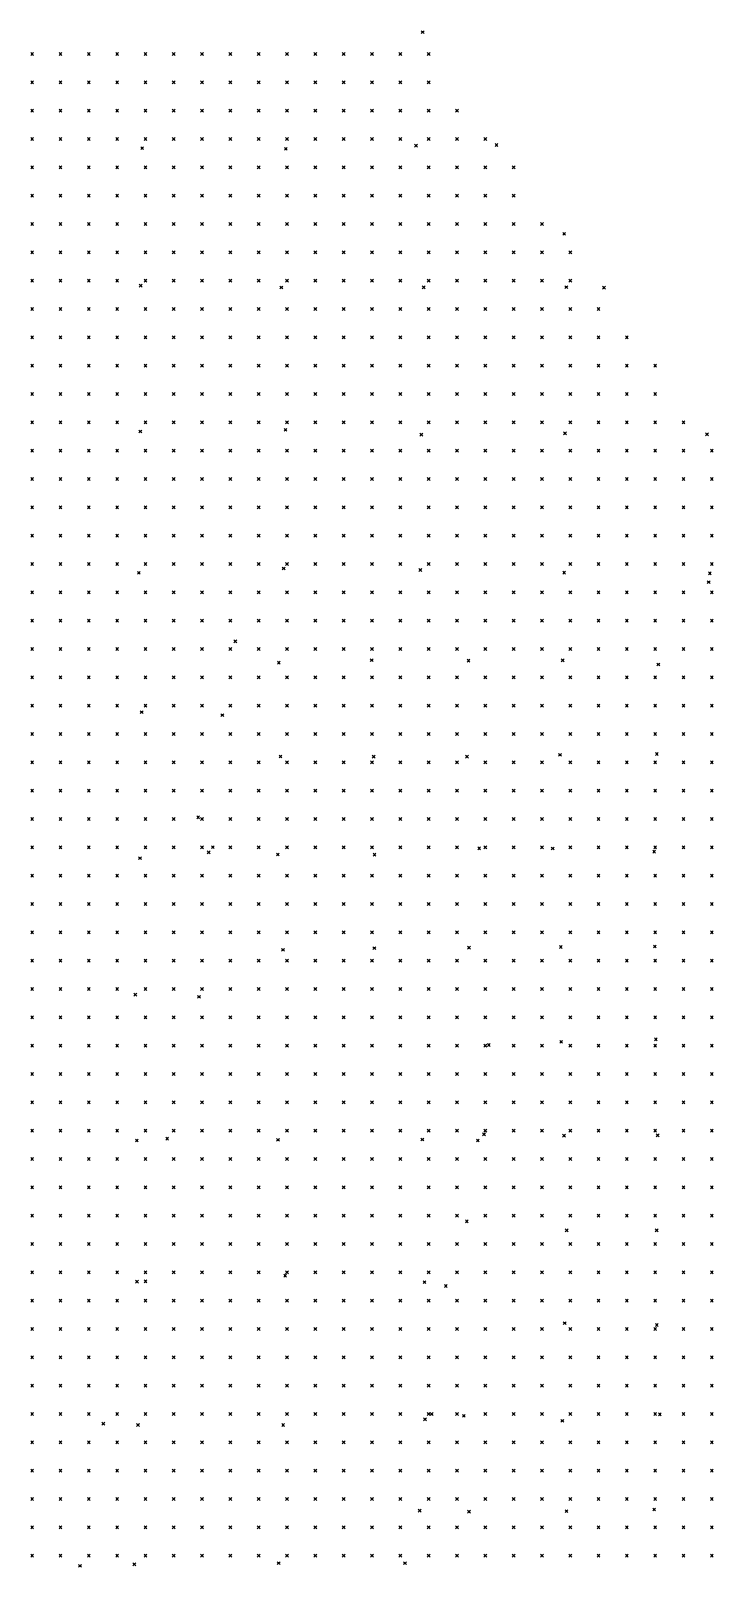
# Model space of a CAD drawing. Header units: metres. Extents: x 441556 to 446409, y 432338 to 461058.
# Drawn here: x 445396.2 to 445468.5, y 434774.3 to 434937 of the extents above; entities that cross this region are included whole.
import ezdxf

# ---------------------------------------------------------------- set-up
doc = ezdxf.new("R2010")
doc.units = ezdxf.units.M
doc.header["$MEASUREMENT"] = 0
doc.header["$PDMODE"] = 35
doc.header["$PDSIZE"] = 0.15
doc.layers.add('DTM-NOK-RevN_LIDAR_co_lidar', color=91, linetype='Continuous', lineweight=0)
doc.layers.add('DTM-NOK-RevN_RTK', color=32, linetype='Continuous', lineweight=0)

msp = doc.modelspace()

# ---------------------------------------------------------------- linework, layer by layer
at = {"layer": 'DTM-NOK-RevN_LIDAR_co_lidar'}
for p in [(445396.396, 434934.534, 321.582), (445399.396, 434934.534, 321.627), (445402.395, 434934.534, 321.685), (445405.394, 434934.534, 321.732), (445408.394, 434934.534, 321.755), (445411.393, 434934.534, 321.771), (445414.393, 434934.534, 321.799), (445417.392, 434934.534, 321.833), (445420.391, 434934.534, 321.899), (445423.391, 434934.534, 321.98), (445426.39, 434934.534, 322.027), (445429.39, 434934.534, 322.076), (445432.389, 434934.534, 322.158), (445435.388, 434934.534, 322.264), (445438.388, 434934.534, 322.332), (445396.396, 434931.534, 321.552), (445399.396, 434931.534, 321.585), (445402.395, 434931.534, 321.611), (445405.394, 434931.534, 321.652), (445408.394, 434931.534, 321.686), (445411.393, 434931.534, 321.738), (445414.393, 434931.534, 321.793), (445417.392, 434931.534, 321.861), (445420.391, 434931.534, 321.938), (445423.391, 434931.534, 322.008), (445426.39, 434931.534, 322.073), (445429.39, 434931.534, 322.122), (445432.389, 434931.534, 322.183), (445435.388, 434931.534, 322.248), (445438.388, 434931.534, 322.277), (445396.396, 434928.535, 321.479), (445399.396, 434928.535, 321.539), (445402.395, 434928.535, 321.585), (445405.394, 434928.535, 321.663), (445408.394, 434928.535, 321.719), (445411.393, 434928.535, 321.773), (445414.393, 434928.535, 321.861), (445417.392, 434928.535, 321.925), (445420.391, 434928.535, 321.985), (445423.391, 434928.535, 322.017), (445426.39, 434928.535, 322.033), (445429.39, 434928.535, 322.014), (445432.389, 434928.535, 322.035), (445435.388, 434928.535, 322.091), (445438.388, 434928.535, 322.191), (445441.387, 434928.535, 322.287), (445396.396, 434925.536, 321.571), (445399.396, 434925.536, 321.646), (445402.395, 434925.536, 321.705), (445405.394, 434925.536, 321.739), (445408.394, 434925.536, 321.753), (445411.393, 434925.536, 321.757), (445414.393, 434925.536, 321.783), (445417.392, 434925.536, 321.796), (445420.391, 434925.536, 321.844), (445423.391, 434925.536, 321.92), (445426.39, 434925.536, 321.939), (445429.39, 434925.536, 321.935), (445432.389, 434925.536, 321.969), (445435.388, 434925.536, 321.982), (445438.388, 434925.536, 322.023), (445441.387, 434925.536, 322.128), (445444.386, 434925.536, 322.155), (445396.396, 434922.536, 321.642), (445399.396, 434922.536, 321.601), (445402.395, 434922.536, 321.612), (445405.394, 434922.536, 321.662), (445408.394, 434922.536, 321.654), (445411.393, 434922.536, 321.661), (445414.393, 434922.536, 321.708), (445417.392, 434922.536, 321.761), (445420.391, 434922.536, 321.812), (445423.391, 434922.536, 321.892), (445426.39, 434922.536, 321.96), (445429.39, 434922.536, 321.994), (445432.389, 434922.536, 322.006), (445435.388, 434922.536, 322.015), (445438.388, 434922.536, 322.03), (445441.387, 434922.536, 322.102), (445444.386, 434922.536, 322.161), (445447.386, 434922.536, 322.193), (445396.396, 434919.537, 321.521), (445399.396, 434919.537, 321.525), (445402.395, 434919.537, 321.54), (445405.394, 434919.537, 321.593), (445408.394, 434919.537, 321.651), (445411.393, 434919.537, 321.71), (445414.393, 434919.537, 321.774), (445417.392, 434919.537, 321.839), (445420.391, 434919.537, 321.875), (445423.391, 434919.537, 321.936), (445426.39, 434919.537, 322.019), (445429.39, 434919.537, 322.047), (445432.389, 434919.537, 322.032), (445435.388, 434919.537, 322.035), (445438.388, 434919.537, 322.052), (445441.387, 434919.537, 322.124), (445444.386, 434919.537, 322.172), (445447.386, 434919.537, 322.178), (445396.396, 434916.537, 321.502), (445399.396, 434916.537, 321.553), (445402.395, 434916.537, 321.585), (445405.394, 434916.537, 321.605), (445408.394, 434916.537, 321.664), (445411.393, 434916.537, 321.733), (445414.393, 434916.537, 321.787), (445417.392, 434916.537, 321.847), (445420.391, 434916.537, 321.903), (445423.391, 434916.537, 321.933), (445426.39, 434916.537, 321.979), (445429.39, 434916.537, 322.045), (445432.389, 434916.537, 322.078), (445435.388, 434916.537, 322.067), (445438.388, 434916.537, 322.07), (445441.387, 434916.537, 322.117), (445444.386, 434916.537, 322.126), (445447.386, 434916.537, 322.123), (445450.385, 434916.537, 322.142), (445396.396, 434913.538, 321.597), (445399.396, 434913.538, 321.613), (445402.395, 434913.538, 321.615), (445405.394, 434913.538, 321.643), (445408.394, 434913.538, 321.687), (445411.393, 434913.538, 321.754), (445414.393, 434913.538, 321.779), (445417.392, 434913.538, 321.832), (445420.391, 434913.538, 321.862), (445423.391, 434913.538, 321.907), (445426.39, 434913.538, 321.932), (445429.39, 434913.538, 322.017), (445432.389, 434913.538, 322.104), (445435.388, 434913.538, 322.135), (445438.388, 434913.538, 322.129), (445441.387, 434913.538, 322.146), (445444.386, 434913.538, 322.169), (445447.386, 434913.538, 322.179), (445450.385, 434913.538, 322.163), (445453.385, 434913.538, 322.173), (445396.396, 434910.539, 321.594), (445399.396, 434910.539, 321.613), (445402.395, 434910.539, 321.623), (445405.394, 434910.539, 321.639), (445408.394, 434910.539, 321.653), (445411.393, 434910.539, 321.681), (445414.393, 434910.539, 321.749), (445417.392, 434910.539, 321.851), (445420.391, 434910.539, 321.929), (445423.391, 434910.539, 321.943), (445426.39, 434910.539, 321.965), (445429.39, 434910.539, 322.004), (445432.389, 434910.539, 322.054), (445435.388, 434910.539, 322.092), (445438.388, 434910.539, 322.079), (445441.387, 434910.539, 322.075), (445444.386, 434910.539, 322.067), (445447.386, 434910.539, 322.053), (445450.385, 434910.539, 322.051), (445453.385, 434910.539, 322.063), (445396.396, 434907.539, 321.523), (445399.396, 434907.539, 321.566), (445402.395, 434907.539, 321.619), (445405.394, 434907.539, 321.656), (445408.394, 434907.539, 321.676), (445411.393, 434907.539, 321.721), (445414.393, 434907.539, 321.713), (445417.392, 434907.539, 321.727), (445420.391, 434907.539, 321.772), (445423.391, 434907.539, 321.799), (445426.39, 434907.539, 321.867), (445429.39, 434907.539, 321.933), (445432.389, 434907.539, 321.989), (445435.388, 434907.539, 322.029), (445438.388, 434907.539, 322.042), (445441.387, 434907.539, 322.045), (445444.386, 434907.539, 322.036), (445447.386, 434907.539, 322.02), (445450.385, 434907.539, 322.023), (445453.385, 434907.539, 322.03), (445456.384, 434907.539, 322.075), (445396.396, 434904.54, 321.572), (445399.396, 434904.54, 321.586), (445402.395, 434904.54, 321.587), (445405.394, 434904.54, 321.583), (445408.394, 434904.54, 321.577), (445411.393, 434904.54, 321.594), (445414.393, 434904.54, 321.627), (445417.392, 434904.54, 321.679), (445420.391, 434904.54, 321.72), (445423.391, 434904.54, 321.779), (445426.39, 434904.54, 321.842), (445429.39, 434904.54, 321.89), (445432.389, 434904.54, 321.936), (445435.388, 434904.54, 321.969), (445438.388, 434904.54, 321.967), (445441.387, 434904.54, 321.976), (445444.386, 434904.54, 321.989), (445447.386, 434904.54, 321.986), (445450.385, 434904.54, 321.972), (445453.385, 434904.54, 321.983), (445456.384, 434904.54, 322.026), (445459.383, 434904.54, 322.061), (445396.396, 434901.541, 321.463), (445399.396, 434901.541, 321.451), (445402.395, 434901.541, 321.461), (445405.394, 434901.541, 321.519), (445408.394, 434901.541, 321.563), (445411.393, 434901.541, 321.58), (445414.393, 434901.541, 321.624), (445417.392, 434901.541, 321.657), (445420.391, 434901.541, 321.68), (445423.391, 434901.541, 321.748), (445426.39, 434901.541, 321.805), (445429.39, 434901.541, 321.821), (445432.389, 434901.541, 321.841), (445435.388, 434901.541, 321.881), (445438.388, 434901.541, 321.915), (445441.387, 434901.541, 321.962), (445444.386, 434901.541, 321.984), (445447.386, 434901.541, 321.98), (445450.385, 434901.541, 321.965), (445453.385, 434901.541, 321.975), (445456.384, 434901.541, 322.039), (445459.383, 434901.541, 322.074), (445462.383, 434901.541, 322.11), (445396.396, 434898.541, 321.401), (445399.396, 434898.541, 321.408), (445402.395, 434898.541, 321.406), (445405.394, 434898.541, 321.454), (445408.394, 434898.541, 321.519), (445411.393, 434898.541, 321.559), (445414.393, 434898.541, 321.592), (445417.392, 434898.541, 321.621), (445420.391, 434898.541, 321.657), (445423.391, 434898.541, 321.711), (445426.39, 434898.541, 321.791), (445429.39, 434898.541, 321.834), (445432.389, 434898.541, 321.87), (445435.388, 434898.541, 321.887), (445438.388, 434898.541, 321.914), (445441.387, 434898.541, 321.948), (445444.386, 434898.541, 321.972), (445447.386, 434898.541, 321.983), (445450.385, 434898.541, 321.984), (445453.385, 434898.541, 321.981), (445456.384, 434898.541, 322.019), (445459.383, 434898.541, 322.045), (445462.383, 434898.541, 322.067), (445396.396, 434895.542, 321.37), (445399.396, 434895.542, 321.364), (445402.395, 434895.542, 321.379), (445405.394, 434895.542, 321.43), (445408.394, 434895.542, 321.478), (445411.393, 434895.542, 321.569), (445414.393, 434895.542, 321.608), (445417.392, 434895.542, 321.632), (445420.391, 434895.542, 321.72), (445423.391, 434895.542, 321.798), (445426.39, 434895.542, 321.83), (445429.39, 434895.542, 321.842), (445432.389, 434895.542, 321.868), (445435.388, 434895.542, 321.842), (445438.388, 434895.542, 321.844), (445441.387, 434895.542, 321.866), (445444.386, 434895.542, 321.887), (445447.386, 434895.542, 321.892), (445450.385, 434895.542, 321.883), (445453.385, 434895.542, 321.899), (445456.384, 434895.542, 321.941), (445459.383, 434895.542, 321.959), (445462.383, 434895.542, 321.991), (445465.382, 434895.542, 321.998), (445396.396, 434892.542, 321.377), (445399.396, 434892.542, 321.353), (445402.395, 434892.542, 321.375), (445405.394, 434892.542, 321.4), (445408.394, 434892.542, 321.461), (445411.393, 434892.542, 321.548), (445414.393, 434892.542, 321.593), (445417.392, 434892.542, 321.617), (445420.391, 434892.542, 321.651), (445423.391, 434892.542, 321.669), (445426.39, 434892.542, 321.702), (445429.39, 434892.542, 321.717), (445432.389, 434892.542, 321.742), (445435.388, 434892.542, 321.721), (445438.388, 434892.542, 321.743), (445441.387, 434892.542, 321.763), (445444.386, 434892.542, 321.771), (445447.386, 434892.542, 321.775), (445450.385, 434892.542, 321.787), (445453.385, 434892.542, 321.794), (445456.384, 434892.542, 321.842), (445459.383, 434892.542, 321.875), (445462.383, 434892.542, 321.92), (445465.382, 434892.542, 321.951), (445468.382, 434892.542, 321.99), (445396.396, 434889.543, 321.392), (445399.396, 434889.543, 321.374), (445402.395, 434889.543, 321.391), (445405.394, 434889.543, 321.405), (445408.394, 434889.543, 321.444), (445411.393, 434889.543, 321.439), (445414.393, 434889.543, 321.441), (445417.392, 434889.543, 321.503), (445420.391, 434889.543, 321.543), (445423.391, 434889.543, 321.536), (445426.39, 434889.543, 321.545), (445429.39, 434889.543, 321.593), (445432.389, 434889.543, 321.622), (445435.388, 434889.543, 321.682), (445438.388, 434889.543, 321.749), (445441.387, 434889.543, 321.783), (445444.386, 434889.543, 321.824), (445447.386, 434889.543, 321.837), (445450.385, 434889.543, 321.861), (445453.385, 434889.543, 321.877), (445456.384, 434889.543, 321.923), (445459.383, 434889.543, 321.969), (445462.383, 434889.543, 322.016), (445465.382, 434889.543, 322.029), (445468.382, 434889.543, 322.063), (445396.396, 434886.544, 321.361), (445399.396, 434886.544, 321.323), (445402.395, 434886.544, 321.326), (445405.394, 434886.544, 321.379), (445408.394, 434886.544, 321.415), (445411.393, 434886.544, 321.386), (445414.393, 434886.544, 321.378), (445417.392, 434886.544, 321.397), (445420.391, 434886.544, 321.465), (445423.391, 434886.544, 321.532), (445426.39, 434886.544, 321.58), (445429.39, 434886.544, 321.631), (445432.389, 434886.544, 321.717), (445435.388, 434886.544, 321.767), (445438.388, 434886.544, 321.79), (445441.387, 434886.544, 321.856), (445444.386, 434886.544, 321.885), (445447.386, 434886.544, 321.9), (445450.385, 434886.544, 321.911), (445453.385, 434886.544, 321.94), (445456.384, 434886.544, 321.96), (445459.383, 434886.544, 321.962), (445462.383, 434886.544, 321.986), (445465.382, 434886.544, 321.983), (445468.382, 434886.544, 322.023), (445396.396, 434883.544, 321.322), (445399.396, 434883.544, 321.309), (445402.395, 434883.544, 321.342), (445405.394, 434883.544, 321.386), (445408.394, 434883.544, 321.423), (445411.393, 434883.544, 321.396), (445414.393, 434883.544, 321.365), (445417.392, 434883.544, 321.373), (445420.391, 434883.544, 321.421), (445423.391, 434883.544, 321.539), (445426.39, 434883.544, 321.616), (445429.39, 434883.544, 321.67), (445432.389, 434883.544, 321.72), (445435.388, 434883.544, 321.728), (445438.388, 434883.544, 321.727), (445441.387, 434883.544, 321.724), (445444.386, 434883.544, 321.736), (445447.386, 434883.544, 321.759), (445450.385, 434883.544, 321.779), (445453.385, 434883.544, 321.796), (445456.384, 434883.544, 321.813), (445459.383, 434883.544, 321.848), (445462.383, 434883.544, 321.896), (445465.382, 434883.544, 321.907), (445468.382, 434883.544, 321.948), (445396.396, 434880.545, 321.318), (445399.396, 434880.545, 321.315), (445402.395, 434880.545, 321.358), (445405.394, 434880.545, 321.422), (445408.394, 434880.545, 321.432), (445411.393, 434880.545, 321.397), (445414.393, 434880.545, 321.398), (445417.392, 434880.545, 321.371), (445420.391, 434880.545, 321.408), (445423.391, 434880.545, 321.478), (445426.39, 434880.545, 321.509), (445429.39, 434880.545, 321.534), (445432.389, 434880.545, 321.552), (445435.388, 434880.545, 321.573), (445438.388, 434880.545, 321.603), (445441.387, 434880.545, 321.635), (445444.386, 434880.545, 321.668), (445447.386, 434880.545, 321.693), (445450.385, 434880.545, 321.713), (445453.385, 434880.545, 321.711), (445456.384, 434880.545, 321.735), (445459.383, 434880.545, 321.758), (445462.383, 434880.545, 321.8), (445465.382, 434880.545, 321.823), (445468.382, 434880.545, 321.837), (445396.396, 434877.545, 321.348), (445399.396, 434877.545, 321.355), (445402.395, 434877.545, 321.41), (445405.394, 434877.545, 321.43), (445408.394, 434877.545, 321.412), (445411.393, 434877.545, 321.361), (445414.393, 434877.545, 321.314), (445417.392, 434877.545, 321.293), (445420.391, 434877.545, 321.325), (445423.391, 434877.545, 321.361), (445426.39, 434877.545, 321.405), (445429.39, 434877.545, 321.432), (445432.389, 434877.545, 321.462), (445435.388, 434877.545, 321.539), (445438.388, 434877.545, 321.57), (445441.387, 434877.545, 321.567), (445444.386, 434877.545, 321.583), (445447.386, 434877.545, 321.624), (445450.385, 434877.545, 321.675), (445453.385, 434877.545, 321.726), (445456.384, 434877.545, 321.797), (445459.383, 434877.545, 321.8), (445462.383, 434877.545, 321.837), (445465.382, 434877.545, 321.896), (445468.382, 434877.545, 321.921), (445396.396, 434874.546, 321.386), (445399.396, 434874.546, 321.449), (445402.395, 434874.546, 321.471), (445405.394, 434874.546, 321.414), (445408.394, 434874.546, 321.413), (445411.393, 434874.546, 321.375), (445414.393, 434874.546, 321.311), (445417.392, 434874.546, 321.241), (445420.391, 434874.546, 321.246), (445423.391, 434874.546, 321.308), (445426.39, 434874.546, 321.354), (445429.39, 434874.546, 321.365), (445432.389, 434874.546, 321.439), (445435.388, 434874.546, 321.547), (445438.388, 434874.546, 321.63), (445441.387, 434874.546, 321.671), (445444.386, 434874.546, 321.686), (445447.386, 434874.546, 321.732), (445450.385, 434874.546, 321.737), (445453.385, 434874.546, 321.754), (445456.384, 434874.546, 321.805), (445459.383, 434874.546, 321.833), (445462.383, 434874.546, 321.857), (445465.382, 434874.546, 321.897), (445468.382, 434874.546, 321.916), (445396.396, 434871.547, 321.313), (445399.396, 434871.547, 321.36), (445402.395, 434871.547, 321.394), (445405.394, 434871.547, 321.33), (445408.394, 434871.547, 321.355), (445411.393, 434871.547, 321.339), (445414.393, 434871.547, 321.274), (445417.392, 434871.547, 321.237), (445420.391, 434871.547, 321.306), (445423.391, 434871.547, 321.414), (445426.39, 434871.547, 321.46), (445429.39, 434871.547, 321.457), (445432.389, 434871.547, 321.514), (445435.388, 434871.547, 321.574), (445438.388, 434871.547, 321.659), (445441.387, 434871.547, 321.698), (445444.386, 434871.547, 321.72), (445447.386, 434871.547, 321.738), (445450.385, 434871.547, 321.755), (445453.385, 434871.547, 321.778), (445456.384, 434871.547, 321.811), (445459.383, 434871.547, 321.867), (445462.383, 434871.547, 321.891), (445465.382, 434871.547, 321.931), (445468.382, 434871.547, 321.953), (445396.396, 434868.547, 321.294), (445399.396, 434868.547, 321.303), (445402.395, 434868.547, 321.349), (445405.394, 434868.547, 321.307), (445408.394, 434868.547, 321.243), (445411.393, 434868.547, 321.329), (445414.393, 434868.547, 321.339), (445417.392, 434868.547, 321.309), (445420.391, 434868.547, 321.358), (445423.391, 434868.547, 321.473), (445426.39, 434868.547, 321.499), (445429.39, 434868.547, 321.556), (445432.389, 434868.547, 321.6), (445435.388, 434868.547, 321.649), (445438.388, 434868.547, 321.671), (445441.387, 434868.547, 321.715), (445444.386, 434868.547, 321.731), (445447.386, 434868.547, 321.734), (445450.385, 434868.547, 321.743), (445453.385, 434868.547, 321.75), (445456.384, 434868.547, 321.805), (445459.383, 434868.547, 321.831), (445462.383, 434868.547, 321.862), (445465.382, 434868.547, 321.894), (445468.382, 434868.547, 321.91), (445396.396, 434865.548, 321.332), (445399.396, 434865.548, 321.351), (445402.395, 434865.548, 321.338), (445405.394, 434865.548, 321.317), (445408.394, 434865.548, 321.334), (445411.393, 434865.548, 321.396), (445414.393, 434865.548, 321.437), (445417.392, 434865.548, 321.417), (445420.391, 434865.548, 321.454), (445423.391, 434865.548, 321.485), (445426.39, 434865.548, 321.497), (445429.39, 434865.548, 321.534), (445432.389, 434865.548, 321.629), (445435.388, 434865.548, 321.7), (445438.388, 434865.548, 321.694), (445441.387, 434865.548, 321.71), (445444.386, 434865.548, 321.735), (445447.386, 434865.548, 321.716), (445450.385, 434865.548, 321.653), (445453.385, 434865.548, 321.684), (445456.384, 434865.548, 321.706), (445459.383, 434865.548, 321.725), (445462.383, 434865.548, 321.779), (445465.382, 434865.548, 321.827), (445468.382, 434865.548, 321.856), (445396.396, 434862.549, 321.366), (445399.396, 434862.549, 321.371), (445402.395, 434862.549, 321.351), (445405.394, 434862.549, 321.299), (445408.394, 434862.549, 321.397), (445411.393, 434862.549, 321.478), (445414.393, 434862.549, 321.492), (445417.392, 434862.549, 321.48), (445420.391, 434862.549, 321.489), (445423.391, 434862.549, 321.429), (445426.39, 434862.549, 321.479), (445429.39, 434862.549, 321.529), (445432.389, 434862.549, 321.54), (445435.388, 434862.549, 321.544), (445438.388, 434862.549, 321.588), (445441.387, 434862.549, 321.607), (445444.386, 434862.549, 321.611), (445447.386, 434862.549, 321.617), (445450.385, 434862.549, 321.557), (445453.385, 434862.549, 321.581), (445456.384, 434862.549, 321.65), (445459.383, 434862.549, 321.697), (445462.383, 434862.549, 321.739), (445465.382, 434862.549, 321.78), (445468.382, 434862.549, 321.811), (445396.396, 434859.549, 321.356), (445399.396, 434859.549, 321.364), (445402.395, 434859.549, 321.382), (445405.394, 434859.549, 321.335), (445408.394, 434859.549, 321.366), (445411.393, 434859.549, 321.436), (445414.393, 434859.549, 321.478), (445417.392, 434859.549, 321.471), (445420.391, 434859.549, 321.429), (445423.391, 434859.549, 321.37), (445426.39, 434859.549, 321.331), (445429.39, 434859.549, 321.352), (445432.389, 434859.549, 321.355), (445435.388, 434859.549, 321.393), (445438.388, 434859.549, 321.443), (445441.387, 434859.549, 321.502), (445444.386, 434859.549, 321.537), (445447.386, 434859.549, 321.567), (445450.385, 434859.549, 321.573), (445453.385, 434859.549, 321.601), (445456.384, 434859.549, 321.716), (445459.383, 434859.549, 321.874), (445462.383, 434859.549, 321.922), (445465.382, 434859.549, 321.963), (445468.382, 434859.549, 321.922), (445396.396, 434856.55, 321.34), (445399.396, 434856.55, 321.348), (445402.395, 434856.55, 321.361), (445405.394, 434856.55, 321.311), (445408.394, 434856.55, 321.379), (445411.393, 434856.55, 321.396), (445414.393, 434856.55, 321.443), (445417.392, 434856.55, 321.493), (445420.391, 434856.55, 321.405), (445423.391, 434856.55, 321.332), (445426.39, 434856.55, 321.302), (445429.39, 434856.55, 321.322), (445432.389, 434856.55, 321.326), (445435.388, 434856.55, 321.357), (445438.388, 434856.55, 321.427), (445441.387, 434856.55, 321.526), (445444.386, 434856.55, 321.504), (445447.386, 434856.55, 321.518), (445450.385, 434856.55, 321.53), (445453.385, 434856.55, 321.571), (445456.384, 434856.55, 321.632), (445459.383, 434856.55, 321.917), (445462.383, 434856.55, 322.076), (445465.382, 434856.55, 322.099), (445468.382, 434856.55, 321.963), (445396.396, 434853.55, 321.325), (445399.396, 434853.55, 321.34), (445402.395, 434853.55, 321.334), (445405.394, 434853.55, 321.341), (445408.394, 434853.55, 321.375), (445411.393, 434853.55, 321.366), (445414.393, 434853.55, 321.427), (445417.392, 434853.55, 321.546), (445420.391, 434853.55, 321.482), (445423.391, 434853.55, 321.397), (445426.39, 434853.55, 321.282), (445429.39, 434853.55, 321.252), (445432.389, 434853.55, 321.276), (445435.388, 434853.55, 321.348), (445438.388, 434853.55, 321.417), (445441.387, 434853.55, 321.401), (445444.386, 434853.55, 321.458), (445447.386, 434853.55, 321.541), (445450.385, 434853.55, 321.536), (445453.385, 434853.55, 321.571), (445456.384, 434853.55, 321.662), (445459.383, 434853.55, 321.855), (445462.383, 434853.55, 321.962), (445465.382, 434853.55, 321.952), (445468.382, 434853.55, 321.877), (445396.396, 434850.551, 321.282), (445399.396, 434850.551, 321.333), (445402.395, 434850.551, 321.31), (445405.394, 434850.551, 321.308), (445408.394, 434850.551, 321.305), (445411.393, 434850.551, 321.269), (445414.393, 434850.551, 321.338), (445417.392, 434850.551, 321.488), (445420.391, 434850.551, 321.455), (445423.391, 434850.551, 321.336), (445426.39, 434850.551, 321.26), (445429.39, 434850.551, 321.241), (445432.389, 434850.551, 321.246), (445435.388, 434850.551, 321.21), (445438.388, 434850.551, 321.231), (445441.387, 434850.551, 321.294), (445444.386, 434850.551, 321.404), (445447.386, 434850.551, 321.412), (445450.385, 434850.551, 321.432), (445453.385, 434850.551, 321.481), (445456.384, 434850.551, 321.569), (445459.383, 434850.551, 321.76), (445462.383, 434850.551, 321.859), (445465.382, 434850.551, 321.868), (445468.382, 434850.551, 321.86), (445396.396, 434847.552, 321.25), (445399.396, 434847.552, 321.269), (445402.395, 434847.552, 321.279), (445405.394, 434847.552, 321.301), (445408.394, 434847.552, 321.309), (445411.393, 434847.552, 321.288), (445414.393, 434847.552, 321.334), (445417.392, 434847.552, 321.454), (445420.391, 434847.552, 321.445), (445423.391, 434847.552, 321.383), (445426.39, 434847.552, 321.319), (445429.39, 434847.552, 321.276), (445432.389, 434847.552, 321.252), (445435.388, 434847.552, 321.239), (445438.388, 434847.552, 321.294), (445441.387, 434847.552, 321.363), (445444.386, 434847.552, 321.372), (445447.386, 434847.552, 321.43), (445450.385, 434847.552, 321.481), (445453.385, 434847.552, 321.554), (445456.384, 434847.552, 321.703), (445459.383, 434847.552, 321.839), (445462.383, 434847.552, 321.88), (445465.382, 434847.552, 321.913), (445468.382, 434847.552, 321.94), (445396.396, 434844.552, 321.273), (445399.396, 434844.552, 321.275), (445402.395, 434844.552, 321.272), (445405.394, 434844.552, 321.284), (445408.394, 434844.552, 321.325), (445411.393, 434844.552, 321.287), (445414.393, 434844.552, 321.301), (445417.392, 434844.552, 321.357), (445420.391, 434844.552, 321.397), (445423.391, 434844.552, 321.388), (445426.39, 434844.552, 321.416), (445429.39, 434844.552, 321.44), (445432.389, 434844.552, 321.443), (445435.388, 434844.552, 321.332), (445438.388, 434844.552, 321.348), (445441.387, 434844.552, 321.407), (445444.386, 434844.552, 321.366), (445447.386, 434844.552, 321.359), (445450.385, 434844.552, 321.403), (445453.385, 434844.552, 321.533), (445456.384, 434844.552, 321.662), (445459.383, 434844.552, 321.791), (445462.383, 434844.552, 321.904), (445465.382, 434844.552, 321.929), (445468.382, 434844.552, 321.936), (445396.396, 434841.553, 321.245), (445399.396, 434841.553, 321.248), (445402.395, 434841.553, 321.278), (445405.394, 434841.553, 321.274), (445408.394, 434841.553, 321.296), (445411.393, 434841.553, 321.284), (445414.393, 434841.553, 321.288), (445417.392, 434841.553, 321.305), (445420.391, 434841.553, 321.33), (445423.391, 434841.553, 321.365), (445426.39, 434841.553, 321.494), (445429.39, 434841.553, 321.561), (445432.389, 434841.553, 321.505), (445435.388, 434841.553, 321.281), (445438.388, 434841.553, 321.24), (445441.387, 434841.553, 321.318), (445444.386, 434841.553, 321.353), (445447.386, 434841.553, 321.393), (445450.385, 434841.553, 321.456), (445453.385, 434841.553, 321.517), (445456.384, 434841.553, 321.633), (445459.383, 434841.553, 321.769), (445462.383, 434841.553, 321.844), (445465.382, 434841.553, 321.87), (445468.382, 434841.553, 321.868), (445396.396, 434838.553, 321.209), (445399.396, 434838.553, 321.218), (445402.395, 434838.553, 321.271), (445405.394, 434838.553, 321.296), (445408.394, 434838.553, 321.299), (445411.393, 434838.553, 321.299), (445414.393, 434838.553, 321.335), (445417.392, 434838.553, 321.308), (445420.391, 434838.553, 321.262), (445423.391, 434838.553, 321.322), (445426.39, 434838.553, 321.487), (445429.39, 434838.553, 321.439), (445432.389, 434838.553, 321.265), (445435.388, 434838.553, 321.228), (445438.388, 434838.553, 321.223), (445441.387, 434838.553, 321.28), (445444.386, 434838.553, 321.335), (445447.386, 434838.553, 321.39), (445450.385, 434838.553, 321.405), (445453.385, 434838.553, 321.451), (445456.384, 434838.553, 321.542), (445459.383, 434838.553, 321.628), (445462.383, 434838.553, 321.73), (445465.382, 434838.553, 321.797), (445468.382, 434838.553, 321.809), (445396.396, 434835.554, 321.153), (445399.396, 434835.554, 321.142), (445402.395, 434835.554, 321.201), (445405.394, 434835.554, 321.212), (445408.394, 434835.554, 321.238), (445411.393, 434835.554, 321.349), (445414.393, 434835.554, 321.4), (445417.392, 434835.554, 321.325), (445420.391, 434835.554, 321.21), (445423.391, 434835.554, 321.25), (445426.39, 434835.554, 321.384), (445429.39, 434835.554, 321.349), (445432.389, 434835.554, 321.297), (445435.388, 434835.554, 321.262), (445438.388, 434835.554, 321.335), (445441.387, 434835.554, 321.429), (445444.386, 434835.554, 321.405), (445447.386, 434835.554, 321.314), (445450.385, 434835.554, 321.349), (445453.385, 434835.554, 321.401), (445456.384, 434835.554, 321.464), (445459.383, 434835.554, 321.535), (445462.383, 434835.554, 321.626), (445465.382, 434835.554, 321.724), (445468.382, 434835.554, 321.738), (445396.396, 434832.555, 321.17), (445399.396, 434832.555, 321.15), (445402.395, 434832.555, 321.211), (445405.394, 434832.555, 321.205), (445408.394, 434832.555, 321.253), (445411.393, 434832.555, 321.433), (445414.393, 434832.555, 321.416), (445417.392, 434832.555, 321.232), (445420.391, 434832.555, 321.195), (445423.391, 434832.555, 321.233), (445426.39, 434832.555, 321.333), (445429.39, 434832.555, 321.309), (445432.389, 434832.555, 321.314), (445435.388, 434832.555, 321.381), (445438.388, 434832.555, 321.468), (445441.387, 434832.555, 321.495), (445444.386, 434832.555, 321.424), (445447.386, 434832.555, 321.311), (445450.385, 434832.555, 321.293), (445453.385, 434832.555, 321.276), (445456.384, 434832.555, 321.301), (445459.383, 434832.555, 321.392), (445462.383, 434832.555, 321.465), (445465.382, 434832.555, 321.509), (445468.382, 434832.555, 321.561), (445396.396, 434829.555, 321.18), (445399.396, 434829.555, 321.182), (445402.395, 434829.555, 321.227), (445405.394, 434829.555, 321.233), (445408.394, 434829.555, 321.24), (445411.393, 434829.555, 321.268), (445414.393, 434829.555, 321.31), (445417.392, 434829.555, 321.224), (445420.391, 434829.555, 321.206), (445423.391, 434829.555, 321.279), (445426.39, 434829.555, 321.316), (445429.39, 434829.555, 321.281), (445432.389, 434829.555, 321.25), (445435.388, 434829.555, 321.306), (445438.388, 434829.555, 321.376), (445441.387, 434829.555, 321.417), (445444.386, 434829.555, 321.43), (445447.386, 434829.555, 321.429), (445450.385, 434829.555, 321.336), (445453.385, 434829.555, 321.343), (445456.384, 434829.555, 321.446), (445459.383, 434829.555, 321.471), (445462.383, 434829.555, 321.408), (445465.382, 434829.555, 321.418), (445468.382, 434829.555, 321.474), (445396.396, 434826.556, 321.173), (445399.396, 434826.556, 321.179), (445402.395, 434826.556, 321.206), (445405.394, 434826.556, 321.194), (445408.394, 434826.556, 321.202), (445411.393, 434826.556, 321.241), (445414.393, 434826.556, 321.28), (445417.392, 434826.556, 321.227), (445420.391, 434826.556, 321.197), (445423.391, 434826.556, 321.31), (445426.39, 434826.556, 321.322), (445429.39, 434826.556, 321.264), (445432.389, 434826.556, 321.246), (445435.388, 434826.556, 321.231), (445438.388, 434826.556, 321.231), (445441.387, 434826.556, 321.222), (445444.386, 434826.556, 321.28), (445447.386, 434826.556, 321.383), (445450.385, 434826.556, 321.448), (445453.385, 434826.556, 321.479), (445456.384, 434826.556, 321.639), (445459.383, 434826.556, 321.8), (445462.383, 434826.556, 321.745), (445465.382, 434826.556, 321.589), (445468.382, 434826.556, 321.558), (445396.396, 434823.557, 321.198), (445399.396, 434823.557, 321.198), (445402.395, 434823.557, 321.161), (445405.394, 434823.557, 321.145), (445408.394, 434823.557, 321.191), (445411.393, 434823.557, 321.258), (445414.393, 434823.557, 321.274), (445417.392, 434823.557, 321.215), (445420.391, 434823.557, 321.225), (445423.391, 434823.557, 321.282), (445426.39, 434823.557, 321.28), (445429.39, 434823.557, 321.285), (445432.389, 434823.557, 321.241), (445435.388, 434823.557, 321.213), (445438.388, 434823.557, 321.18), (445441.387, 434823.557, 321.129), (445444.386, 434823.557, 321.218), (445447.386, 434823.557, 321.43), (445450.385, 434823.557, 321.444), (445453.385, 434823.557, 321.483), (445456.384, 434823.557, 321.641), (445459.383, 434823.557, 321.715), (445462.383, 434823.557, 321.672), (445465.382, 434823.557, 321.604), (445468.382, 434823.557, 321.491), (445396.396, 434820.557, 321.208), (445399.396, 434820.557, 321.175), (445402.395, 434820.557, 321.138), (445405.394, 434820.557, 321.145), (445408.394, 434820.557, 321.173), (445411.393, 434820.557, 321.243), (445414.393, 434820.557, 321.245), (445417.392, 434820.557, 321.227), (445420.391, 434820.557, 321.244), (445423.391, 434820.557, 321.297), (445426.39, 434820.557, 321.318), (445429.39, 434820.557, 321.312), (445432.389, 434820.557, 321.247), (445435.388, 434820.557, 321.227), (445438.388, 434820.557, 321.176), (445441.387, 434820.557, 321.093), (445444.386, 434820.557, 321.223), (445447.386, 434820.557, 321.41), (445450.385, 434820.557, 321.483), (445453.385, 434820.557, 321.487), (445456.384, 434820.557, 321.548), (445459.383, 434820.557, 321.552), (445462.383, 434820.557, 321.487), (445465.382, 434820.557, 321.47), (445468.382, 434820.557, 321.407), (445396.396, 434817.558, 321.157), (445399.396, 434817.558, 321.157), (445402.395, 434817.558, 321.166), (445405.394, 434817.558, 321.184), (445408.394, 434817.558, 321.19), (445411.393, 434817.558, 321.219), (445414.393, 434817.558, 321.23), (445417.392, 434817.558, 321.217), (445420.391, 434817.558, 321.279), (445423.391, 434817.558, 321.372), (445426.39, 434817.558, 321.311), (445429.39, 434817.558, 321.285), (445432.389, 434817.558, 321.266), (445435.388, 434817.558, 321.211), (445438.388, 434817.558, 321.154), (445441.387, 434817.558, 321.157), (445444.386, 434817.558, 321.325), (445447.386, 434817.558, 321.407), (445450.385, 434817.558, 321.342), (445453.385, 434817.558, 321.461), (445456.384, 434817.558, 321.534), (445459.383, 434817.558, 321.454), (445462.383, 434817.558, 321.387), (445465.382, 434817.558, 321.388), (445468.382, 434817.558, 321.358), (445396.396, 434814.558, 321.171), (445399.396, 434814.558, 321.205), (445402.395, 434814.558, 321.219), (445405.394, 434814.558, 321.212), (445408.394, 434814.558, 321.218), (445411.393, 434814.558, 321.212), (445414.393, 434814.558, 321.167), (445417.392, 434814.558, 321.186), (445420.391, 434814.558, 321.287), (445423.391, 434814.558, 321.341), (445426.39, 434814.558, 321.305), (445429.39, 434814.558, 321.298), (445432.389, 434814.558, 321.293), (445435.388, 434814.558, 321.238), (445438.388, 434814.558, 321.14), (445441.387, 434814.558, 321.162), (445444.386, 434814.558, 321.337), (445447.386, 434814.558, 321.403), (445450.385, 434814.558, 321.347), (445453.385, 434814.558, 321.474), (445456.384, 434814.558, 321.524), (445459.383, 434814.558, 321.52), (445462.383, 434814.558, 321.549), (445465.382, 434814.558, 321.585), (445468.382, 434814.558, 321.585), (445396.396, 434811.559, 321.139), (445399.396, 434811.559, 321.219), (445402.395, 434811.559, 321.221), (445405.394, 434811.559, 321.176), (445408.394, 434811.559, 321.172), (445411.393, 434811.559, 321.209), (445414.393, 434811.559, 321.169), (445417.392, 434811.559, 321.138), (445420.391, 434811.559, 321.273), (445423.391, 434811.559, 321.292), (445426.39, 434811.559, 321.28), (445429.39, 434811.559, 321.257), (445432.389, 434811.559, 321.308), (445435.388, 434811.559, 321.27), (445438.388, 434811.559, 321.168), (445441.387, 434811.559, 321.222), (445444.386, 434811.559, 321.348), (445447.386, 434811.559, 321.397), (445450.385, 434811.559, 321.397), (445453.385, 434811.559, 321.488), (445456.384, 434811.559, 321.51), (445459.383, 434811.559, 321.525), (445462.383, 434811.559, 321.611), (445465.382, 434811.559, 321.618), (445468.382, 434811.559, 321.623), (445396.396, 434808.56, 321.182), (445399.396, 434808.56, 321.217), (445402.395, 434808.56, 321.19), (445405.394, 434808.56, 321.17), (445408.394, 434808.56, 321.176), (445411.393, 434808.56, 321.197), (445414.393, 434808.56, 321.121), (445417.392, 434808.56, 321.146), (445420.391, 434808.56, 321.252), (445423.391, 434808.56, 321.257), (445426.39, 434808.56, 321.273), (445429.39, 434808.56, 321.262), (445432.389, 434808.56, 321.276), (445435.388, 434808.56, 321.253), (445438.388, 434808.56, 321.21), (445441.387, 434808.56, 321.312), (445444.386, 434808.56, 321.461), (445447.386, 434808.56, 321.459), (445450.385, 434808.56, 321.492), (445453.385, 434808.56, 321.536), (445456.384, 434808.56, 321.526), (445459.383, 434808.56, 321.522), (445462.383, 434808.56, 321.573), (445465.382, 434808.56, 321.55), (445468.382, 434808.56, 321.531), (445396.396, 434805.56, 321.195), (445399.396, 434805.56, 321.166), (445402.395, 434805.56, 321.175), (445405.394, 434805.56, 321.179), (445408.394, 434805.56, 321.225), (445411.393, 434805.56, 321.209), (445414.393, 434805.56, 321.136), (445417.392, 434805.56, 321.109), (445420.391, 434805.56, 321.211), (445423.391, 434805.56, 321.258), (445426.39, 434805.56, 321.273), (445429.39, 434805.56, 321.3), (445432.389, 434805.56, 321.317), (445435.388, 434805.56, 321.266), (445438.388, 434805.56, 321.246), (445441.387, 434805.56, 321.329), (445444.386, 434805.56, 321.38), (445447.386, 434805.56, 321.326), (445450.385, 434805.56, 321.344), (445453.385, 434805.56, 321.384), (445456.384, 434805.56, 321.429), (445459.383, 434805.56, 321.441), (445462.383, 434805.56, 321.506), (445465.382, 434805.56, 321.509), (445468.382, 434805.56, 321.52), (445396.396, 434802.561, 321.21), (445399.396, 434802.561, 321.205), (445402.395, 434802.561, 321.224), (445405.394, 434802.561, 321.212), (445408.394, 434802.561, 321.212), (445411.393, 434802.561, 321.142), (445414.393, 434802.561, 321.119), (445417.392, 434802.561, 321.138), (445420.391, 434802.561, 321.225), (445423.391, 434802.561, 321.273), (445426.39, 434802.561, 321.309), (445429.39, 434802.561, 321.327), (445432.389, 434802.561, 321.264), (445435.388, 434802.561, 321.208), (445438.388, 434802.561, 321.336), (445441.387, 434802.561, 321.473), (445444.386, 434802.561, 321.396), (445447.386, 434802.561, 321.322), (445450.385, 434802.561, 321.355), (445453.385, 434802.561, 321.413), (445456.384, 434802.561, 321.48), (445459.383, 434802.561, 321.497), (445462.383, 434802.561, 321.576), (445465.382, 434802.561, 321.612), (445468.382, 434802.561, 321.631), (445396.396, 434799.562, 321.265), (445399.396, 434799.562, 321.294), (445402.395, 434799.562, 321.267), (445405.394, 434799.562, 321.245), (445408.394, 434799.562, 321.193), (445411.393, 434799.562, 321.111), (445414.393, 434799.562, 321.127), (445417.392, 434799.562, 321.202), (445420.391, 434799.562, 321.253), (445423.391, 434799.562, 321.282), (445426.39, 434799.562, 321.309), (445429.39, 434799.562, 321.306), (445432.389, 434799.562, 321.256), (445435.388, 434799.562, 321.259), (445438.388, 434799.562, 321.329), (445441.387, 434799.562, 321.4), (445444.386, 434799.562, 321.365), (445447.386, 434799.562, 321.396), (445450.385, 434799.562, 321.413), (445453.385, 434799.562, 321.458), (445456.384, 434799.562, 321.484), (445459.383, 434799.562, 321.486), (445462.383, 434799.562, 321.551), (445465.382, 434799.562, 321.602), (445468.382, 434799.562, 321.624), (445396.396, 434796.562, 321.287), (445399.396, 434796.562, 321.326), (445402.395, 434796.562, 321.28), (445405.394, 434796.562, 321.256), (445408.394, 434796.562, 321.224), (445411.393, 434796.562, 321.169), (445414.393, 434796.562, 321.175), (445417.392, 434796.562, 321.257), (445420.391, 434796.562, 321.239), (445423.391, 434796.562, 321.274), (445426.39, 434796.562, 321.305), (445429.39, 434796.562, 321.328), (445432.389, 434796.562, 321.319), (445435.388, 434796.562, 321.275), (445438.388, 434796.562, 321.353), (445441.387, 434796.562, 321.387), (445444.386, 434796.562, 321.351), (445447.386, 434796.562, 321.395), (445450.385, 434796.562, 321.382), (445453.385, 434796.562, 321.41), (445456.384, 434796.562, 321.439), (445459.383, 434796.562, 321.458), (445462.383, 434796.562, 321.499), (445465.382, 434796.562, 321.543), (445468.382, 434796.562, 321.583), (445396.396, 434793.563, 321.301), (445399.396, 434793.563, 321.304), (445402.395, 434793.563, 321.282), (445405.394, 434793.563, 321.262), (445408.394, 434793.563, 321.221), (445411.393, 434793.563, 321.194), (445414.393, 434793.563, 321.196), (445417.392, 434793.563, 321.225), (445420.391, 434793.563, 321.225), (445423.391, 434793.563, 321.267), (445426.39, 434793.563, 321.339), (445429.39, 434793.563, 321.365), (445432.389, 434793.563, 321.311), (445435.388, 434793.563, 321.344), (445438.388, 434793.563, 321.476), (445441.387, 434793.563, 321.493), (445444.386, 434793.563, 321.422), (445447.386, 434793.563, 321.448), (445450.385, 434793.563, 321.417), (445453.385, 434793.563, 321.429), (445456.384, 434793.563, 321.456), (445459.383, 434793.563, 321.479), (445462.383, 434793.563, 321.493), (445465.382, 434793.563, 321.594), (445468.382, 434793.563, 321.736), (445396.396, 434790.563, 321.332), (445399.396, 434790.563, 321.351), (445402.395, 434790.563, 321.333), (445405.394, 434790.563, 321.277), (445408.394, 434790.563, 321.226), (445411.393, 434790.563, 321.215), (445414.393, 434790.563, 321.238), (445417.392, 434790.563, 321.242), (445420.391, 434790.563, 321.268), (445423.391, 434790.563, 321.304), (445426.39, 434790.563, 321.353), (445429.39, 434790.563, 321.371), (445432.389, 434790.563, 321.327), (445435.388, 434790.563, 321.367), (445438.388, 434790.563, 321.496), (445441.387, 434790.563, 321.538), (445444.386, 434790.563, 321.426), (445447.386, 434790.563, 321.416), (445450.385, 434790.563, 321.425), (445453.385, 434790.563, 321.46), (445456.384, 434790.563, 321.51), (445459.383, 434790.563, 321.555), (445462.383, 434790.563, 321.567), (445465.382, 434790.563, 321.605), (445468.382, 434790.563, 321.681), (445396.396, 434787.564, 321.354), (445399.396, 434787.564, 321.394), (445402.395, 434787.564, 321.388), (445405.394, 434787.564, 321.312), (445408.394, 434787.564, 321.227), (445411.393, 434787.564, 321.216), (445414.393, 434787.564, 321.219), (445417.392, 434787.564, 321.248), (445420.391, 434787.564, 321.272), (445423.391, 434787.564, 321.284), (445426.39, 434787.564, 321.272), (445429.39, 434787.564, 321.237), (445432.389, 434787.564, 321.269), (445435.388, 434787.564, 321.382), (445438.388, 434787.564, 321.469), (445441.387, 434787.564, 321.391), (445444.386, 434787.564, 321.418), (445447.386, 434787.564, 321.496), (445450.385, 434787.564, 321.57), (445453.385, 434787.564, 321.652), (445456.384, 434787.564, 321.654), (445459.383, 434787.564, 321.641), (445462.383, 434787.564, 321.604), (445465.382, 434787.564, 321.66), (445468.382, 434787.564, 321.684), (445396.396, 434784.565, 321.387), (445399.396, 434784.565, 321.398), (445402.395, 434784.565, 321.376), (445405.394, 434784.565, 321.303), (445408.394, 434784.565, 321.229), (445411.393, 434784.565, 321.223), (445414.393, 434784.565, 321.23), (445417.392, 434784.565, 321.267), (445420.391, 434784.565, 321.292), (445423.391, 434784.565, 321.273), (445426.39, 434784.565, 321.242), (445429.39, 434784.565, 321.231), (445432.389, 434784.565, 321.237), (445435.388, 434784.565, 321.316), (445438.388, 434784.565, 321.383), (445441.387, 434784.565, 321.332), (445444.386, 434784.565, 321.459), (445447.386, 434784.565, 321.523), (445450.385, 434784.565, 321.572), (445453.385, 434784.565, 321.614), (445456.384, 434784.565, 321.645), (445459.383, 434784.565, 321.67), (445462.383, 434784.565, 321.654), (445465.382, 434784.565, 321.684), (445468.382, 434784.565, 321.716), (445396.396, 434781.565, 321.43), (445399.396, 434781.565, 321.364), (445402.395, 434781.565, 321.295), (445405.394, 434781.565, 321.208), (445408.394, 434781.565, 321.172), (445411.393, 434781.565, 321.203), (445414.393, 434781.565, 321.259), (445417.392, 434781.565, 321.283), (445420.391, 434781.565, 321.313), (445423.391, 434781.565, 321.318), (445426.39, 434781.565, 321.293), (445429.39, 434781.565, 321.273), (445432.389, 434781.565, 321.22), (445435.388, 434781.565, 321.263), (445438.388, 434781.565, 321.332), (445441.387, 434781.565, 321.337), (445444.386, 434781.565, 321.488), (445447.386, 434781.565, 321.542), (445450.385, 434781.565, 321.571), (445453.385, 434781.565, 321.603), (445456.384, 434781.565, 321.641), (445459.383, 434781.565, 321.656), (445462.383, 434781.565, 321.666), (445465.382, 434781.565, 321.688), (445468.382, 434781.565, 321.686), (445396.396, 434778.566, 321.381), (445399.396, 434778.566, 321.334), (445402.395, 434778.566, 321.271), (445405.394, 434778.566, 321.15), (445408.394, 434778.566, 321.061), (445411.393, 434778.566, 321.139), (445414.393, 434778.566, 321.219), (445417.392, 434778.566, 321.264), (445420.391, 434778.566, 321.31), (445423.391, 434778.566, 321.359), (445426.39, 434778.566, 321.36), (445429.39, 434778.566, 321.32), (445432.389, 434778.566, 321.256), (445435.388, 434778.566, 321.312), (445438.388, 434778.566, 321.355), (445441.387, 434778.566, 321.374), (445444.386, 434778.566, 321.509), (445447.386, 434778.566, 321.545), (445450.385, 434778.566, 321.594), (445453.385, 434778.566, 321.627), (445456.384, 434778.566, 321.663), (445459.383, 434778.566, 321.69), (445462.383, 434778.566, 321.714), (445465.382, 434778.566, 321.707), (445468.382, 434778.566, 321.701), (445396.396, 434775.566, 321.354), (445399.396, 434775.566, 321.328), (445402.395, 434775.566, 321.264), (445405.394, 434775.566, 321.135), (445408.394, 434775.566, 321.085), (445411.393, 434775.566, 321.082), (445414.393, 434775.566, 321.15), (445417.392, 434775.566, 321.216), (445420.391, 434775.566, 321.282), (445423.391, 434775.566, 321.333), (445426.39, 434775.566, 321.335), (445429.39, 434775.566, 321.326), (445432.389, 434775.566, 321.301), (445435.388, 434775.566, 321.276), (445438.388, 434775.566, 321.325), (445441.387, 434775.566, 321.383), (445444.386, 434775.566, 321.48), (445447.386, 434775.566, 321.514), (445450.385, 434775.566, 321.549), (445453.385, 434775.566, 321.568), (445456.384, 434775.566, 321.596), (445459.383, 434775.566, 321.64), (445462.383, 434775.566, 321.64), (445465.382, 434775.566, 321.629), (445468.382, 434775.566, 321.65)]:
    msp.add_point(p, dxfattribs=at)
at = {"layer": 'DTM-NOK-RevN_RTK'}
for p in [(445437.749, 434936.848, 322.249), (445437.057, 434924.836, 321.9), (445445.574, 434924.895, 322.141), (445408.056, 434924.571, 321.805), (445423.26, 434924.487, 321.877), (445452.739, 434915.5, 322.174), (445407.898, 434910.014, 321.661), (445422.789, 434909.822, 321.911), (445437.866, 434909.831, 321.937), (445452.962, 434909.858, 322.042), (445456.95, 434909.799, 322.061), (445407.848, 434894.574, 321.449), (445423.232, 434894.741, 321.806), (445437.612, 434894.241, 321.793), (445452.826, 434894.374, 321.876), (445467.869, 434894.278, 321.929), (445407.695, 434879.601, 321.519), (445423.035, 434880.071, 321.578), (445437.51, 434879.911, 321.641), (445452.733, 434879.634, 321.683), (445468.169, 434879.558, 321.768), (445468.041, 434878.628, 321.876), (445417.911, 434872.355, 321.302), (445422.518, 434870.093, 321.444), (445432.36, 434870.361, 321.609), (445442.609, 434870.308, 321.671), (445452.582, 434870.344, 321.734), (445462.714, 434869.905, 321.9), (445407.997, 434864.859, 321.297), (445416.535, 434864.541, 321.325), (445422.697, 434860.161, 321.444), (445432.565, 434860.15, 321.452), (445442.442, 434860.155, 321.528), (445452.298, 434860.333, 321.592), (445462.555, 434860.434, 321.724), (445413.988, 434853.73, 321.274), (445415.087, 434850.011, 321.349), (445415.54, 434850.567, 321.369), (445443.743, 434850.443, 321.392), (445451.53, 434850.429, 321.445), (445462.271, 434850.094, 321.776), (445407.818, 434849.399, 321.284), (445422.423, 434849.788, 321.332), (445432.654, 434849.766, 321.336), (445422.961, 434839.702, 321.369), (445432.641, 434839.878, 321.326), (445442.653, 434839.93, 321.335), (445452.38, 434840.005, 321.455), (445462.337, 434840.053, 321.712), (445407.319, 434834.957, 321.196), (445414.071, 434834.726, 321.219), (445444.767, 434829.627, 321.388), (445452.424, 434829.951, 321.296), (445462.453, 434830.215, 321.38), (445407.478, 434819.512, 321.186), (445410.703, 434819.714, 321.239), (445422.44, 434819.576, 321.288), (445437.717, 434819.613, 321.22), (445443.591, 434819.516, 321.279), (445444.251, 434820.166, 321.313), (445452.727, 434820.023, 321.486), (445462.634, 434820.06, 321.394), (445442.432, 434810.947, 321.367), (445453.01, 434809.994, 321.518), (445462.537, 434810.006, 321.566), (445407.495, 434804.575, 321.229), (445408.402, 434804.601, 321.197), (445423.185, 434805.206, 321.307), (445437.954, 434804.507, 321.267), (445440.201, 434804.114, 321.384), (445452.8, 434800.182, 321.563), (445462.55, 434799.983, 321.598), (445438.002, 434790.002, 321.406), (445438.707, 434790.552, 321.363), (445442.106, 434790.365, 321.39), (445452.542, 434789.838, 321.433), (445462.872, 434790.52, 321.596), (445403.932, 434789.527, 321.281), (445407.609, 434789.401, 321.2), (445422.98, 434789.385, 321.266), (445437.441, 434780.331, 321.347), (445442.662, 434780.221, 321.421), (445452.984, 434780.272, 321.541), (445462.277, 434780.441, 321.646), (445401.468, 434774.482, 321.355), (445407.219, 434774.649, 321.253), (445422.498, 434774.774, 321.309), (445435.879, 434774.759, 321.278)]:
    msp.add_point(p, dxfattribs=at)

doc.saveas('drawing.dxf')
